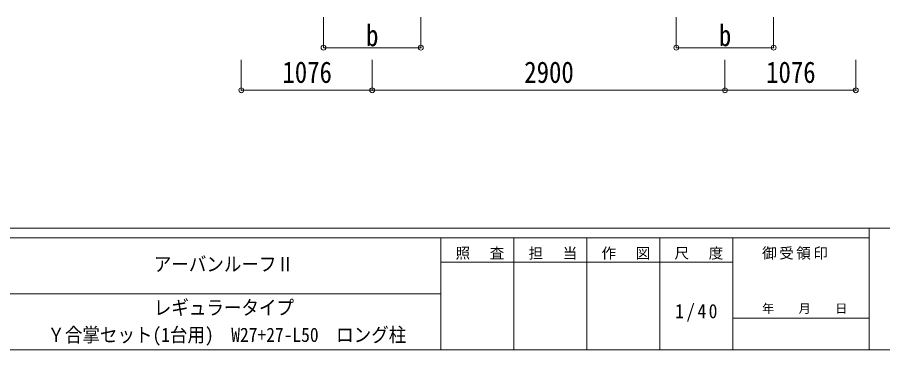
# Model space of a CAD drawing. Units: millimetres at full size, sheet at 1:40. Extents: x -11243 to 11243, y -7760 to 7760.
# Drawn here: x 119 to 7233, y -7760 to -5027 of the extents above; entities that cross this region are included whole.
import ezdxf
from ezdxf.enums import TextEntityAlignment as Align

# ---------------------------------------------------------------- set-up
doc = ezdxf.new("R2010")
doc.units = ezdxf.units.MM
doc.header["$LTSCALE"] = 40
doc.header["$PDMODE"] = 32
doc.header["$PDSIZE"] = 40
doc.layers.add('0-6_OTH_LINE', color=6, linetype='Continuous', lineweight=9)
doc.layers.add('F-0_240', color=7, linetype='Continuous', lineweight=9)
doc.styles.add('ＭＳ ゴシック', font='')
doc.styles.get('ＭＳ ゴシック').set_extended_font_data('MS Gothic')

msp = doc.modelspace()

# ---------------------------------------------------------------- linework, layer by layer
at = {"layer": '0-6_OTH_LINE'}
for p, q in [((2636.52, -5276.61), (2636.52, -5026.63)), ((3436.52, -5276.61), (3436.52, -5026.63)), ((5536.52, -5276.61), (5536.52, -5026.63)), ((6336.52, -5276.61), (6336.52, -5026.63)), ((2636.52, -5276.61), (3436.52, -5276.61)), ((5536.52, -5276.61), (6336.52, -5276.61)), ((1960.52, -5626.61), (1960.52, -5376.61)), ((3036.52, -5626.61), (3036.52, -5376.61)), ((5936.52, -5626.61), (5936.52, -5376.61)), ((7012.52, -5626.61), (7012.52, -5376.61)), ((3036.52, -5626.61), (1960.52, -5626.61)), ((5936.52, -5626.61), (3036.52, -5626.61)), ((7012.52, -5626.61), (5936.52, -5626.61))]:
    msp.add_line(p, q, dxfattribs=at)
for p in [(2636.52, -5276.61), (3436.52, -5276.61), (5536.52, -5276.61), (6336.52, -5276.61), (1960.52, -5626.61), (3036.52, -5626.61), (5936.52, -5626.61), (7012.52, -5626.61)]:
    msp.add_point(p, dxfattribs=at)
at = {"layer": 'F-0_240', "color": 5}
for p, q in [((-11242.74, -6760), (10677.26, -6760)), ((7121.58, -6760), (7121.58, -7760)), ((-11242.74, -6840), (7121.58, -6840)), ((3601.58, -6840), (3601.58, -7760)), ((4201.58, -6840), (4201.58, -7760)), ((4801.58, -6840), (4801.58, -7760)), ((5401.58, -6840), (5401.58, -7760)), ((6001.58, -6840), (6001.58, -7760)), ((3601.58, -7040), (6001.58, -7040)), ((-4598.42, -7300), (3601.58, -7300)), ((6001.58, -7500), (7121.58, -7500)), ((-11242.74, -7760), (10677.26, -7760))]:
    msp.add_line(p, q, dxfattribs=at)

# ---------------------------------------------------------------- texts
at = {"layer": '0-6_OTH_LINE', "color": 7, "style": 'ＭＳ ゴシック', "width": 0.85}
for s, p in [('b', (2986.52, -5316.61)), ('b', (5886.52, -5316.61)), ('1076', (2298.52, -5618.61)), ('2900', (4286.52, -5618.61)), ('1076', (6274.52, -5618.61))]:
    msp.add_text(s, height=176, dxfattribs=at).set_placement(p, align=Align.BOTTOM_LEFT)
at = {"layer": 'F-0_240', "style": 'ＭＳ ゴシック', "width": 0.9}
for s, p in [('アーバンルーフⅡ', (1241.58, -7150)), ('レギュラータイプ', (1241.58, -7507.84)), ('Ｙ合掌セット(1台用)\u3000W27+27-L50\u3000ロング柱', (366.58, -7731.34))]:
    msp.add_text(s, height=117.3, dxfattribs=at).set_placement(p, align=Align.BOTTOM_LEFT)
at = {"layer": 'F-0_240', "style": 'ＭＳ ゴシック'}
msp.add_text('年\u3000\u3000月\u3000\u3000日', height=73.31, dxfattribs=at).set_placement((6241.58, -7480), align=Align.BOTTOM_LEFT)
at = {"layer": 'F-0_240', "attachment_point": 7, "style": 'ＭＳ ゴシック'}
for s, insert, char_height in [('\\T1.17;照\u3000査', (3721.58, -7020), 87.98), ('\\T1.17;担\u3000当', (4321.58, -7020), 87.98), ('\\T1.17;作\u3000図', (4921.58, -7020), 87.98), ('\\T1.17;尺\u3000度', (5521.58, -7020), 87.98), ('\\T1.17;御受領印', (6241.58, -7020), 87.98), ('\\T1.28;\\W0.9;1/40', (5526.58, -7530), 117.3)]:
    msp.add_mtext(s, dxfattribs=dict(at, insert=insert, char_height=char_height))

doc.saveas('drawing.dxf')
